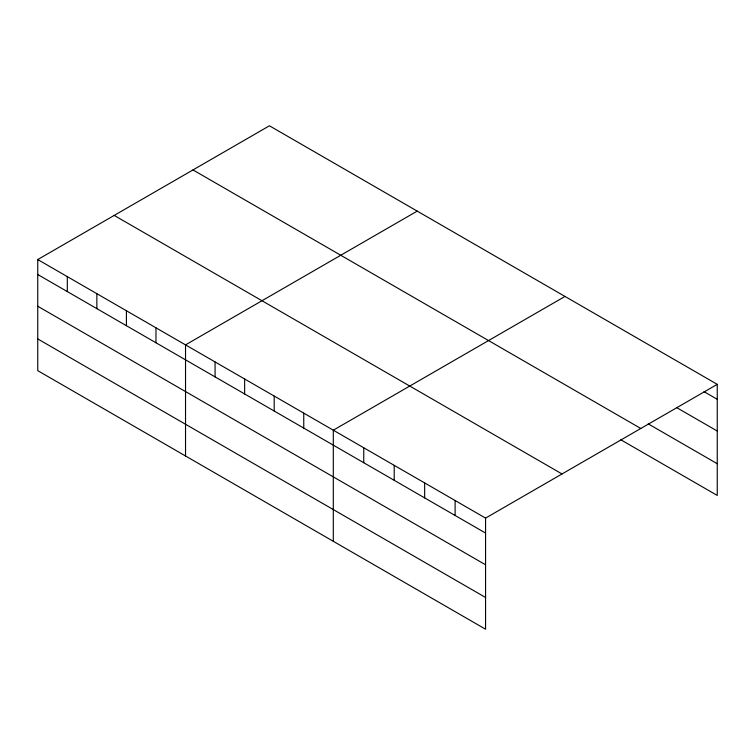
<?xml version="1.0" encoding="UTF-8"?>
<svg xmlns="http://www.w3.org/2000/svg" width="755" height="755" viewBox="0 0 755 755"><rect width="100%" height="100%" fill="white"/><g stroke="black" fill="none" stroke-linecap="round" stroke-linejoin="round"><path stroke-width="1.13" d="M37.75 259.56L485.569 518.1L485.569 629.208L37.75 370.658L37.75 259.56L269.431 125.792L717.25 384.342L717.25 495.44L620.818 439.769M417.213 211.117L185.532 344.875L185.532 455.982M564.995 296.432L333.304 430.199L333.304 541.297M485.569 518.1L717.25 384.342M704.056 391.685L717.25 399.301M676.65 407.587L717.25 431.03M648.224 423.866L717.25 463.712M192.978 169.932L640.797 428.481M114.203 215.411L562.022 473.961M37.75 274.518L485.569 533.058M37.75 306.247L485.569 564.787M37.75 338.929L485.569 597.479M455.114 500.518L455.114 515.476M424.659 482.936L424.659 497.904M394.214 465.354L394.214 480.322M363.759 447.781L363.759 462.739M303.755 413.136L303.755 428.094M274.197 396.064L274.197 411.031M244.639 379.001L244.639 393.968M215.081 361.938L215.081 376.905M155.974 327.812L155.974 342.77M126.415 310.749L126.415 325.707M96.857 293.686L96.857 308.644M67.308 276.623L67.308 291.581"/></g></svg>
